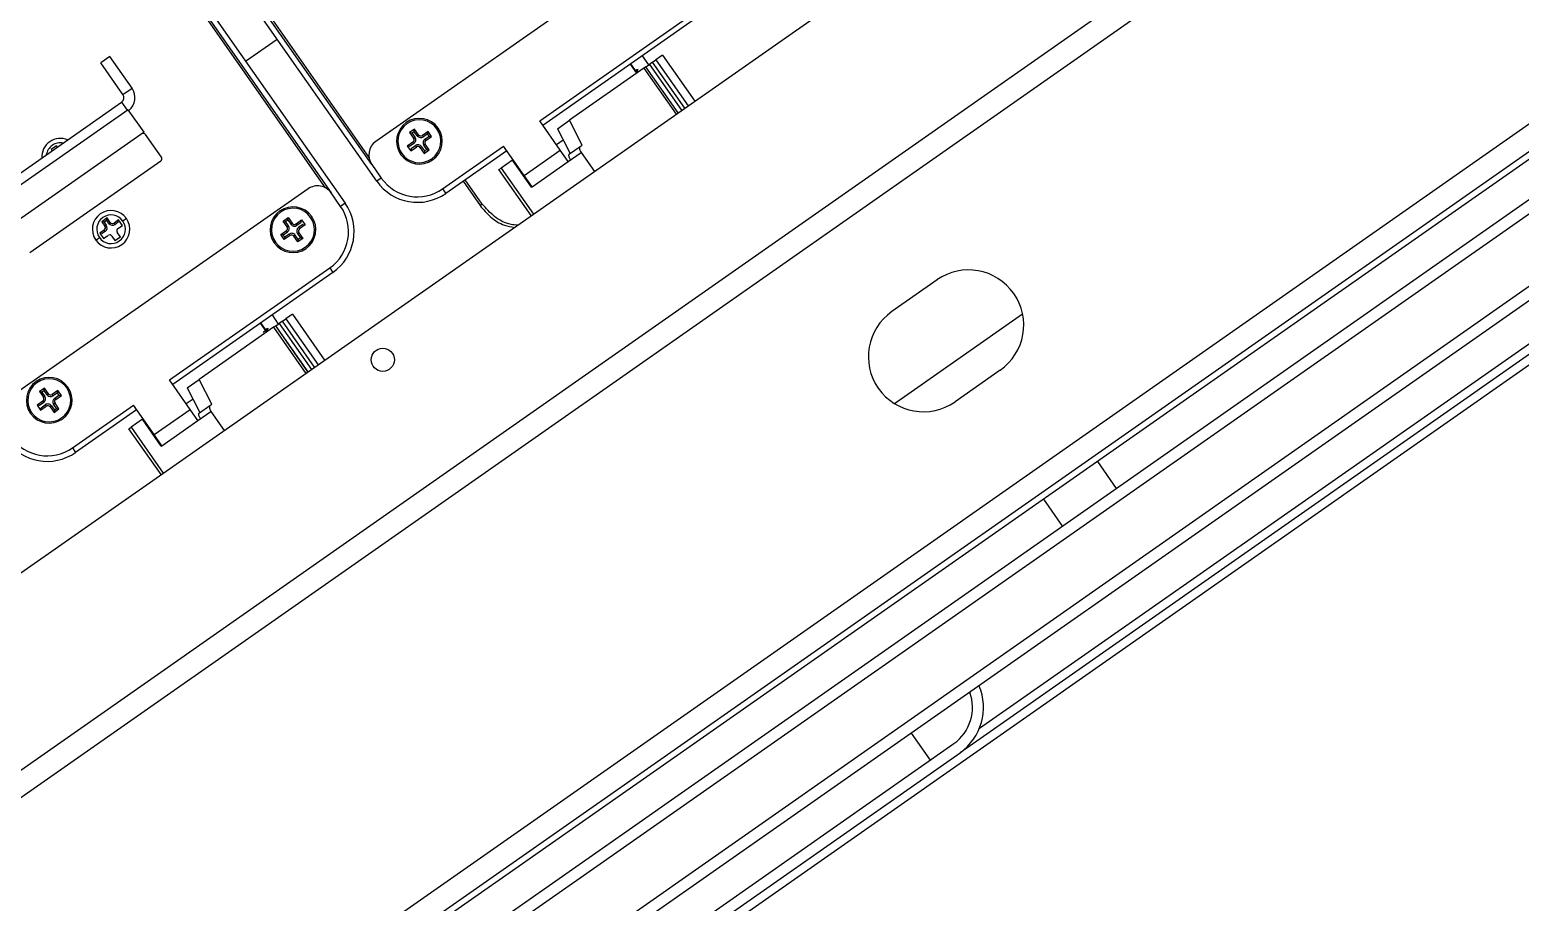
# Model space of a CAD drawing. Header units: millimetres. Extents: x 152904052 to 153933663, y 538271515 to 539240469.
# Drawn here: x 153459850.5 to 153460121, y 538574545 to 538574703.4 of the extents above; entities that cross this region are included whole.
import ezdxf

# ---------------------------------------------------------------- set-up
doc = ezdxf.new("R2010")
doc.units = ezdxf.units.MM
doc.layers.add('POWR', color=5, linetype='Continuous')

msp = doc.modelspace()

# ---------------------------------------------------------------- linework, layer by layer
at = {"layer": 'POWR', "color": 7}
for p, q in [((153459765.27, 538574546.22), (153460074.7, 538574762.89)), ((153458327.77, 538573498.9), (153460123.35, 538574756.18)), ((153459245.74, 538574146.67), (153460091.51, 538574738.89)), ((153459913.46, 538574675.87), (153459880.77, 538574722.56)), ((153459912.56, 538574678.9), (153459881.58, 538574723.13)), ((153459881.83, 538574723.31), (153459912.05, 538574680.14)), ((153459968.18, 538574721.51), (153459913.29, 538574683.08)), ((153459904.19, 538574674.64), (153459873.97, 538574717.8)), ((153459874.21, 538574717.97), (153459905.19, 538574673.74)), ((153459875.03, 538574718.55), (153459907.72, 538574671.85)), ((153459943.03, 538574686.81), (153459972.11, 538574707.17)), ((153459972.69, 538574706.35), (153459943.61, 538574685.99)), ((153459889.66, 538574697.66), (153459895.39, 538574701.67)), ((153460164.44, 538574699.25), (153459268.28, 538574071.76)), ((153460161.45, 538574699.73), (153459268.86, 538574074.72)), ((153459865.03, 538574698.48), (153459863.39, 538574697.33)), ((153459869.05, 538574692.75), (153459865.03, 538574698.48)), ((153459961.63, 538574698.61), (153459962.77, 538574696.97)), ((153459965.33, 538574698.76), (153459964.13, 538574697.92)), ((153459965.33, 538574698.76), (153459971.18, 538574690.4)), ((153458377.55, 538573464.42), (153460138.73, 538574697.61)), ((153459867.41, 538574691.6), (153459863.39, 538574697.33)), ((153459961.92, 538574696.37), (153459948.42, 538574686.92)), ((153459960.66, 538574695.49), (153459959.51, 538574697.13)), ((153459960.73, 538574695.54), (153459959.58, 538574697.17)), ((153459960.68, 538574696.12), (153459960.46, 538574695.92)), ((153459960.68, 538574696.12), (153459960.87, 538574696.2)), ((153459960.97, 538574695.71), (153459960.78, 538574695.71)), ((153459962.3, 538574696.64), (153459961.92, 538574696.37)), ((153459961.92, 538574696.37), (153459967.77, 538574688.02)), ((153459962.3, 538574696.64), (153459962.31, 538574696.64)), ((153459968.16, 538574688.29), (153459962.3, 538574696.64)), ((153459962.31, 538574696.64), (153459962.93, 538574697.08)), ((153459968.16, 538574688.29), (153459962.31, 538574696.64)), ((153459963.5, 538574697.48), (153459962.93, 538574697.08)), ((153459962.93, 538574697.08), (153459968.78, 538574688.73)), ((153459963.5, 538574697.48), (153459963.51, 538574697.48)), ((153459969.36, 538574689.13), (153459963.5, 538574697.48)), ((153459963.51, 538574697.48), (153459964.13, 538574697.92)), ((153459969.36, 538574689.13), (153459963.51, 538574697.48)), ((153459964.13, 538574697.92), (153459969.98, 538574689.57)), ((153458379.9, 538573461.06), (153460141.08, 538574694.25)), ((153460170.63, 538574690.4), (153459274.48, 538574062.91)), ((153460137.67, 538574690.4), (153459287.8, 538574095.31)), ((153459842.92, 538574673.23), (153459867.16, 538574690.21)), ((153459867.16, 538574690.21), (153459868.19, 538574688.73)), ((153459867.41, 538574691.6), (153459869.05, 538574692.75)), ((153460170.11, 538574687.48), (153459277.4, 538574062.4)), ((153459868.36, 538574688.85), (153459843.78, 538574671.64)), ((153459871.23, 538574684.75), (153459868.36, 538574688.85)), ((153459871.23, 538574684.75), (153459846.65, 538574667.54)), ((153459920.33, 538574685.32), (153459919.43, 538574684.69)), ((153459919.43, 538574684.69), (153459920.15, 538574683.66)), ((153459919.86, 538574684.61), (153459919.43, 538574684.69)), ((153459920.26, 538574684.89), (153459919.86, 538574684.61)), ((153459920.26, 538574684.89), (153459920.33, 538574685.32)), ((153459920.8, 538574684.12), (153459920.26, 538574684.89)), ((153459921.05, 538574684.3), (153459920.33, 538574685.32)), ((153459922.77, 538574684.89), (153459921.74, 538574684.17)), ((153459922.69, 538574684.46), (153459922.77, 538574684.89)), ((153459923.4, 538574683.99), (153459922.77, 538574684.89)), ((153459924.39, 538574685.36), (153459924.6, 538574685.5)), ((153459946.76, 538574681.48), (153459943.03, 538574686.81)), ((153459946.25, 538574685.4), (153459948.42, 538574686.92)), ((153459946.25, 538574685.4), (153459948.54, 538574680.9)), ((153459950.71, 538574682.42), (153459948.42, 538574686.92)), ((153460179.8, 538574682.54), (153459278.73, 538574051.61)), ((153459855.36, 538574682.31), (153459854.38, 538574681.62)), ((153459855.53, 538574682.06), (153459855.36, 538574682.31)), ((153459874.38, 538574680.25), (153459871.51, 538574684.34)), ((153459920.02, 538574682.97), (153459919, 538574682.25)), ((153459919, 538574682.25), (153459919.63, 538574681.35)), ((153459919.43, 538574682.18), (153459919, 538574682.25)), ((153459920.2, 538574682.72), (153459919.43, 538574682.18)), ((153459919.63, 538574681.35), (153459920.66, 538574682.07)), ((153459919.71, 538574681.78), (153459920.48, 538574682.32)), ((153459919.86, 538574684.61), (153459920.4, 538574683.84)), ((153459920.2, 538574682.72), (153459920.02, 538574682.97)), ((153459920.4, 538574683.84), (153459920.15, 538574683.66)), ((153459920.48, 538574682.32), (153459920.66, 538574682.07)), ((153459920.8, 538574684.12), (153459921.05, 538574684.3)), ((153459921.6, 538574682.12), (153459921.35, 538574681.94)), ((153459921.6, 538574682.12), (153459922.14, 538574681.35)), ((153459921.92, 538574683.92), (153459921.74, 538574684.17)), ((153459922.69, 538574684.46), (153459921.92, 538574683.92)), ((153459922, 538574682.4), (153459922.25, 538574682.58)), ((153459922.54, 538574681.63), (153459922, 538574682.4)), ((153459922.2, 538574683.52), (153459922.97, 538574684.06)), ((153459922.2, 538574683.52), (153459922.38, 538574683.27)), ((153459922.97, 538574681.55), (153459922.25, 538574682.58)), ((153459922.38, 538574683.27), (153459923.4, 538574683.99)), ((153459922.97, 538574684.06), (153459922.69, 538574684.46)), ((153459922.97, 538574684.06), (153459923.4, 538574683.99)), ((153459925.42, 538574674.48), (153459936.48, 538574682.22)), ((153459940.21, 538574676.9), (153459936.48, 538574682.22)), ((153459947.31, 538574683.33), (153459946.07, 538574682.47)), ((153459948.46, 538574680.85), (153459950.37, 538574682.18)), ((153459950.37, 538574682.18), (153459950.71, 538574682.42)), ((153460178.88, 538574683.85), (153460019.31, 538574572.12)), ((153460022.84, 538574576.54), (153460176.65, 538574684.24)), ((153459850.5, 538574662.92), (153459874.26, 538574679.55)), ((153459854.38, 538574681.62), (153459854.55, 538574681.37)), ((153459918, 538574680.88), (153459917.8, 538574680.74)), ((153459919.71, 538574681.78), (153459919.63, 538574681.35)), ((153459921.35, 538574681.94), (153459922.07, 538574680.92)), ((153459922.07, 538574680.92), (153459922.97, 538574681.55)), ((153459922.14, 538574681.35), (153459922.07, 538574680.92)), ((153459922.14, 538574681.35), (153459922.54, 538574681.63)), ((153459922.54, 538574681.63), (153459922.97, 538574681.55)), ((153459937.05, 538574681.4), (153459925.99, 538574673.66)), ((153459938.1, 538574679.69), (153459936.05, 538574678.26)), ((153459938.1, 538574679.69), (153459938.2, 538574679.76)), ((153459941.54, 538574674.78), (153459938.1, 538574679.69)), ((153459940.21, 538574676.9), (153459946.76, 538574681.48)), ((153459941.64, 538574674.85), (153459948.19, 538574679.44)), ((153459948.19, 538574679.44), (153459946.76, 538574681.48)), ((153459948.19, 538574679.44), (153459950.55, 538574681.09)), ((153459950.55, 538574681.09), (153459952.96, 538574677.65)), ((153459912.56, 538574678.9), (153459914.28, 538574676.44)), ((153459935.64, 538574677.97), (153459936.05, 538574678.26)), ((153459941.49, 538574669.62), (153459935.64, 538574677.97)), ((153459936.05, 538574678.26), (153459941.9, 538574669.91)), ((153459941.64, 538574674.85), (153459940.21, 538574676.9)), ((153459901.01, 538574674.47), (153459846.12, 538574636.04)), ((153459914.28, 538574676.44), (153459913.46, 538574675.87)), ((153459925.42, 538574674.48), (153459925.99, 538574673.66)), ((153459929.12, 538574675.85), (153459932.21, 538574671.43)), ((153459932.62, 538574671.71), (153459929.53, 538574676.13)), ((153459941.31, 538574675.11), (153459941.37, 538574675.24)), ((153459941.37, 538574675.03), (153459941.47, 538574675.09)), ((153459941.54, 538574674.78), (153459941.64, 538574674.85)), ((153459906.91, 538574671.28), (153459905.19, 538574673.74)), ((153459907.72, 538574671.85), (153459906.91, 538574671.28)), ((153459932.62, 538574671.71), (153459932.21, 538574671.43)), ((153459864.54, 538574669.2), (153459863.55, 538574668.51)), ((153459863.98, 538574668.44), (153459863.55, 538574668.51)), ((153459863.55, 538574668.51), (153459864.13, 538574667.69)), ((153459864.46, 538574668.77), (153459863.98, 538574668.44)), ((153459864.46, 538574668.77), (153459864.54, 538574669.2)), ((153459864.86, 538574668.21), (153459864.46, 538574668.77)), ((153459865.11, 538574668.38), (153459864.54, 538574669.2)), ((153459866.62, 538574668.83), (153459865.81, 538574668.26)), ((153459866.55, 538574668.41), (153459866.62, 538574668.83)), ((153459867.31, 538574667.85), (153459866.62, 538574668.83)), ((153459868.03, 538574669.09), (153459867.38, 538574668.63)), ((153459896.49, 538574668.63), (153459897.39, 538574669.26)), ((153459897.21, 538574667.6), (153459896.49, 538574668.63)), ((153459896.92, 538574668.55), (153459896.49, 538574668.63)), ((153459896.92, 538574668.55), (153459897.32, 538574668.83)), ((153459897.46, 538574667.78), (153459896.92, 538574668.55)), ((153459897.32, 538574668.83), (153459897.39, 538574669.26)), ((153459897.32, 538574668.83), (153459897.86, 538574668.06)), ((153459897.39, 538574669.26), (153459898.11, 538574668.24)), ((153459898.81, 538574668.11), (153459899.83, 538574668.83)), ((153459899.76, 538574668.4), (153459899.83, 538574668.83)), ((153459899.83, 538574668.83), (153459900.46, 538574667.93)), ((153459901.46, 538574669.3), (153459901.66, 538574669.44)), ((153459864, 538574667), (153459863.18, 538574666.42)), ((153459863.18, 538574666.42), (153459863.87, 538574665.44)), ((153459863.61, 538574666.35), (153459863.18, 538574666.42)), ((153459864.18, 538574666.75), (153459863.61, 538574666.35)), ((153459863.87, 538574665.44), (153459864.69, 538574666.01)), ((153459863.98, 538574668.44), (153459864.38, 538574667.87)), ((153459864.18, 538574666.75), (153459864, 538574667)), ((153459864.38, 538574667.87), (153459864.13, 538574667.69)), ((153459864.86, 538574668.21), (153459865.11, 538574668.38)), ((153459865.39, 538574665.89), (153459865.96, 538574665.07)), ((153459865.98, 538574668.01), (153459865.81, 538574668.26)), ((153459865.96, 538574665.07), (153459866.94, 538574665.76)), ((153459866.55, 538574668.41), (153459865.98, 538574668.01)), ((153459866.94, 538574665.76), (153459866.37, 538574666.58)), ((153459866.49, 538574667.28), (153459867.31, 538574667.85)), ((153459896.06, 538574666.19), (153459897.09, 538574666.91)), ((153459896.69, 538574665.29), (153459896.06, 538574666.19)), ((153459896.49, 538574666.12), (153459896.06, 538574666.19)), ((153459896.49, 538574666.12), (153459897.26, 538574666.66)), ((153459896.77, 538574665.72), (153459896.49, 538574666.12)), ((153459897.72, 538574666.01), (153459896.69, 538574665.29)), ((153459897.54, 538574666.26), (153459896.77, 538574665.72)), ((153459897.26, 538574666.66), (153459897.09, 538574666.91)), ((153459897.46, 538574667.78), (153459897.21, 538574667.6)), ((153459897.54, 538574666.26), (153459897.72, 538574666.01)), ((153459897.86, 538574668.06), (153459898.11, 538574668.24)), ((153459898.67, 538574666.06), (153459898.42, 538574665.88)), ((153459899.13, 538574664.86), (153459898.42, 538574665.88)), ((153459899.21, 538574665.29), (153459898.67, 538574666.06)), ((153459898.98, 538574667.86), (153459898.81, 538574668.11)), ((153459898.98, 538574667.86), (153459899.76, 538574668.4)), ((153459899.06, 538574666.34), (153459899.32, 538574666.52)), ((153459899.06, 538574666.34), (153459899.61, 538574665.57)), ((153459900.04, 538574668), (153459899.26, 538574667.46)), ((153459899.26, 538574667.46), (153459899.44, 538574667.21)), ((153459899.32, 538574666.52), (153459900.03, 538574665.49)), ((153459900.46, 538574667.93), (153459899.44, 538574667.21)), ((153459900.04, 538574668), (153459900.46, 538574667.93)), ((153459862.46, 538574665.19), (153459863.12, 538574665.65)), ((153459895.07, 538574664.82), (153459894.86, 538574664.68)), ((153459896.77, 538574665.72), (153459896.69, 538574665.29)), ((153459900.03, 538574665.49), (153459899.13, 538574664.86)), ((153459899.21, 538574665.29), (153459899.13, 538574664.86)), ((153459899.61, 538574665.57), (153459899.21, 538574665.29)), ((153459899.61, 538574665.57), (153459900.03, 538574665.49)), ((153459875.86, 538574639.78), (153459904.94, 538574660.14)), ((153459905.51, 538574659.32), (153459876.43, 538574638.96)), ((153459904.94, 538574660.14), (153459905.51, 538574659.32)), ((153460015.13, 538574657.94), (153460006.94, 538574652.21)), ((153459893.49, 538574648.45), (153459892.34, 538574650.09)), ((153459893.56, 538574648.5), (153459892.41, 538574650.14)), ((153459894.46, 538574651.58), (153459895.6, 538574649.94)), ((153459895.13, 538574649.61), (153459894.75, 538574649.34)), ((153459895.13, 538574649.61), (153459895.14, 538574649.61)), ((153459900.98, 538574641.25), (153459895.13, 538574649.61)), ((153459895.14, 538574649.61), (153459895.76, 538574650.05)), ((153459900.99, 538574641.25), (153459895.14, 538574649.61)), ((153459896.33, 538574650.45), (153459895.76, 538574650.05)), ((153459895.76, 538574650.05), (153459901.61, 538574641.69)), ((153459896.33, 538574650.45), (153459896.34, 538574650.45)), ((153459902.18, 538574642.09), (153459896.33, 538574650.45)), ((153459896.34, 538574650.45), (153459896.96, 538574650.89)), ((153459902.19, 538574642.1), (153459896.34, 538574650.45)), ((153459898.16, 538574651.73), (153459896.96, 538574650.89)), ((153459896.96, 538574650.89), (153459902.81, 538574642.53)), ((153459898.16, 538574651.73), (153459904.01, 538574643.37)), ((153460007.39, 538574635.52), (153460030.65, 538574651.81)), ((153459894.75, 538574649.34), (153459881.25, 538574639.89)), ((153459893.51, 538574649.08), (153459893.29, 538574648.89)), ((153459893.8, 538574648.67), (153459893.61, 538574648.68)), ((153459894.75, 538574649.34), (153459900.6, 538574640.98)), ((153460026.6, 538574641.56), (153460018.41, 538574635.82)), ((153459879.59, 538574634.45), (153459875.86, 538574639.78)), ((153459879.08, 538574638.37), (153459881.25, 538574639.89)), ((153459883.54, 538574635.39), (153459881.25, 538574639.89)), ((153459853.16, 538574638.29), (153459852.26, 538574637.66)), ((153459852.26, 538574637.66), (153459852.98, 538574636.63)), ((153459852.69, 538574637.58), (153459852.26, 538574637.66)), ((153459853.09, 538574637.86), (153459852.69, 538574637.58)), ((153459852.69, 538574637.58), (153459853.23, 538574636.81)), ((153459853.23, 538574636.81), (153459852.98, 538574636.63)), ((153459853.09, 538574637.86), (153459853.16, 538574638.29)), ((153459853.63, 538574637.09), (153459853.09, 538574637.86)), ((153459853.88, 538574637.26), (153459853.16, 538574638.29)), ((153459853.63, 538574637.09), (153459853.88, 538574637.26)), ((153459855.6, 538574637.86), (153459854.57, 538574637.14)), ((153459854.75, 538574636.89), (153459854.57, 538574637.14)), ((153459855.52, 538574637.43), (153459854.75, 538574636.89)), ((153459855.03, 538574636.49), (153459855.8, 538574637.03)), ((153459855.03, 538574636.49), (153459855.2, 538574636.24)), ((153459855.2, 538574636.24), (153459856.23, 538574636.96)), ((153459855.52, 538574637.43), (153459855.6, 538574637.86)), ((153459855.8, 538574637.03), (153459855.52, 538574637.43)), ((153459856.23, 538574636.96), (153459855.6, 538574637.86)), ((153459855.8, 538574637.03), (153459856.23, 538574636.96)), ((153459857.22, 538574638.32), (153459857.43, 538574638.47)), ((153459880.14, 538574636.3), (153459878.9, 538574635.43)), ((153459879.08, 538574638.37), (153459881.37, 538574633.87)), ((153459850.83, 538574633.85), (153459850.63, 538574633.71)), ((153459852.85, 538574635.93), (153459851.83, 538574635.22)), ((153459851.83, 538574635.22), (153459852.46, 538574634.32)), ((153459852.26, 538574635.14), (153459851.83, 538574635.22)), ((153459853.03, 538574635.68), (153459852.26, 538574635.14)), ((153459852.46, 538574634.32), (153459853.48, 538574635.03)), ((153459852.54, 538574634.74), (153459852.46, 538574634.32)), ((153459852.54, 538574634.74), (153459853.31, 538574635.29)), ((153459853.03, 538574635.68), (153459852.85, 538574635.93)), ((153459853.31, 538574635.29), (153459853.48, 538574635.03)), ((153459854.43, 538574635.09), (153459854.18, 538574634.91)), ((153459854.18, 538574634.91), (153459854.9, 538574633.89)), ((153459854.43, 538574635.09), (153459854.97, 538574634.31)), ((153459854.83, 538574635.37), (153459855.08, 538574635.54)), ((153459855.37, 538574634.59), (153459854.83, 538574635.37)), ((153459854.9, 538574633.89), (153459855.8, 538574634.52)), ((153459854.97, 538574634.31), (153459854.9, 538574633.89)), ((153459854.97, 538574634.31), (153459855.37, 538574634.59)), ((153459855.8, 538574634.52), (153459855.08, 538574635.54)), ((153459855.37, 538574634.59), (153459855.8, 538574634.52)), ((153459858.25, 538574627.44), (153459869.31, 538574635.19)), ((153459869.88, 538574634.37), (153459858.82, 538574626.63)), ((153459873.04, 538574629.86), (153459869.31, 538574635.19)), ((153459873.04, 538574629.86), (153459879.59, 538574634.45)), ((153459881.02, 538574632.4), (153459879.59, 538574634.45)), ((153459881.02, 538574632.4), (153459883.38, 538574634.06)), ((153459881.29, 538574633.81), (153459883.2, 538574635.15)), ((153459883.2, 538574635.15), (153459883.54, 538574635.39)), ((153459883.38, 538574634.06), (153459885.79, 538574630.62)), ((153459868.47, 538574630.94), (153459868.88, 538574631.23)), ((153459874.32, 538574622.59), (153459868.47, 538574630.94)), ((153459870.93, 538574632.66), (153459868.88, 538574631.23)), ((153459868.88, 538574631.23), (153459874.73, 538574622.87)), ((153459870.93, 538574632.66), (153459871.03, 538574632.73)), ((153459874.37, 538574627.75), (153459870.93, 538574632.66)), ((153459874.47, 538574627.82), (153459881.02, 538574632.4)), ((153459874.47, 538574627.82), (153459873.04, 538574629.86)), ((153459874.14, 538574628.08), (153459874.2, 538574628.2)), ((153459874.2, 538574627.99), (153459874.3, 538574628.06)), ((153459858.25, 538574627.44), (153459858.82, 538574626.63)), ((153459874.37, 538574627.75), (153459874.47, 538574627.82)), ((153460047.73, 538574620.1), (153460044.29, 538574625.01)), ((153460034.46, 538574618.13), (153460037.9, 538574613.21)), ((153460010.46, 538574575.69), (153460013.9, 538574570.78)), ((153459952.3, 538574527.64), (153460018.16, 538574573.76)), ((153459953.45, 538574526), (153460019.31, 538574572.12))]:
    msp.add_line(p, q, dxfattribs=at)
msp.add_circle((153459914.56, 538574643.44), 2.1, dxfattribs=at)
for centre, radius, start, end in [((153459866.59, 538574691.03), 1, 305, 35), ((153459866.59, 538574691.03), 3, 308.8226, 35), ((153459921.2, 538574683.12), 4.15, 35, 215), ((153459921.2, 538574683.12), 3.9, 35, 215), ((153459921.2, 538574683.12), 4.15, 215, 35), ((153459921.2, 538574683.12), 3.9, 215, 35), ((153459856.07, 538574680.24), 3.4, 66.9657, 183.0343), ((153459856.07, 538574680.24), 2.6, 78.8131, 171.1869), ((153459871.1, 538574684.05), 0.5, 35, 125), ((153459915.01, 538574680.62), 3, 125, 215), ((153459919.74, 538574683.38), 0.5, 305, 35), ((153459919.74, 538574683.38), 0.807, 305, 35), ((153459920.94, 538574681.66), 0.807, 35, 125), ((153459920.94, 538574681.66), 0.5, 35, 125), ((153459921.46, 538574684.58), 0.807, 215, 305), ((153459921.46, 538574684.58), 0.5, 215, 305), ((153459922.66, 538574682.86), 0.807, 125, 215), ((153459922.66, 538574682.86), 0.5, 125, 215), ((153459873.97, 538574679.96), 0.5, 305, 35), ((153459902.73, 538574672.02), 3, 35, 125), ((153459920.83, 538574681.03), 9, 215, 305), ((153459920.83, 538574681.03), 8, 215, 305), ((153459898.26, 538574667.06), 4.15, 35, 215), ((153459900.35, 538574666.69), 8, 305, 35), ((153459900.35, 538574666.69), 9, 305, 35), ((153459865.25, 538574667.14), 3.4, 35, 215), ((153459865.25, 538574667.14), 3.4, 215, 35), ((153459865.25, 538574667.14), 2.6, 35, 215), ((153459865.25, 538574667.14), 2.6, 215, 35), ((153459898.26, 538574667.06), 3.9, 35, 215), ((153459898.26, 538574667.06), 4.15, 215, 35), ((153459898.26, 538574667.06), 3.9, 215, 35), ((153459863.72, 538574667.41), 0.5, 305, 35), ((153459863.72, 538574667.41), 0.807, 305, 35), ((153459864.98, 538574665.61), 0.5, 35, 125), ((153459865.52, 538574668.67), 0.807, 215, 305), ((153459865.52, 538574668.67), 0.5, 215, 305), ((153459866.78, 538574666.87), 0.5, 125, 215), ((153459896.8, 538574667.32), 0.5, 305, 35), ((153459896.8, 538574667.32), 0.807, 305, 35), ((153459898.01, 538574665.6), 0.807, 35, 125), ((153459898.01, 538574665.6), 0.5, 35, 125), ((153459898.52, 538574668.52), 0.807, 215, 305), ((153459898.52, 538574668.52), 0.5, 215, 305), ((153459899.73, 538574666.8), 0.807, 125, 215), ((153459899.73, 538574666.8), 0.5, 125, 215), ((153460020.86, 538574649.75), 10, 305, 125), ((153460012.67, 538574644.01), 10, 125, 305), ((153459854.03, 538574636.09), 4.15, 35, 215), ((153459854.03, 538574636.09), 3.9, 35, 215), ((153459854.03, 538574636.09), 4.15, 215, 35), ((153459854.03, 538574636.09), 3.9, 215, 35), ((153459852.57, 538574636.34), 0.5, 305, 35), ((153459852.57, 538574636.34), 0.807, 305, 35), ((153459854.29, 538574637.55), 0.807, 215, 305), ((153459854.29, 538574637.55), 0.5, 215, 305), ((153459855.49, 538574635.83), 0.807, 125, 215), ((153459855.49, 538574635.83), 0.5, 125, 215), ((153459853.77, 538574634.62), 0.807, 35, 125), ((153459853.77, 538574634.62), 0.5, 35, 125), ((153459853.66, 538574634), 9, 215, 305), ((153459853.66, 538574634), 8, 215, 305), ((153460013.57, 538574580.31), 8, 305, 20.5225), ((153460013.57, 538574580.31), 10, 305, 23.463)]:
    msp.add_arc(centre, radius, start, end, dxfattribs=at)
for points, knots in [([(153459960.44, 538574695.95), (153459960.45, 538574695.95), (153459960.48, 538574695.97), (153459960.56, 538574696.03), (153459960.63, 538574696.08), (153459960.68, 538574696.12)], [0, 0, 0, 0, 0.063595, 0.275437, 1, 1, 1, 1]), ([(153459960.85, 538574696.16), (153459960.85, 538574696.15), (153459960.84, 538574696.12), (153459960.7, 538574695.99), (153459960.53, 538574695.85), (153459960.51, 538574695.84)], [0, 0, 0, 0, 0.347668, 0.949092, 1, 1, 1, 1]), ([(153459960.73, 538574695.78), (153459960.76, 538574695.84), (153459960.81, 538574695.98), (153459960.85, 538574696.11), (153459960.88, 538574696.18)], [0, 0, 0, 0, 0.499894, 1, 1, 1, 1]), ([(153459960.77, 538574695.7), (153459960.78, 538574695.7), (153459960.8, 538574695.71), (153459960.79, 538574695.69), (153459960.77, 538574695.68)], [0, 0, 0, 0, 0.234258, 1, 1, 1, 1]), ([(153459950.37, 538574682.18), (153459950.33, 538574682.13), (153459950.23, 538574682.02), (153459950.26, 538574681.71), (153459950.37, 538574681.38), (153459950.49, 538574681.18), (153459950.55, 538574681.09)], [0, 0, 0, 0, 0.273241, 0.566326, 0.792171, 1, 1, 1, 1]), ([(153459948.64, 538574679.75), (153459948.59, 538574679.83), (153459948.49, 538574679.99), (153459948.38, 538574680.25), (153459948.33, 538574680.51), (153459948.35, 538574680.73), (153459948.42, 538574680.81), (153459948.46, 538574680.85)], [0, 0, 0, 0, 0.174736, 0.363548, 0.559692, 0.78787, 1, 1, 1, 1]), ([(153459932.21, 538574671.43), (153459932.8, 538574670.72), (153459934.04, 538574669.25), (153459936.25, 538574667.87), (153459937.83, 538574667.58), (153459938.43, 538574667.47)], [0, 0, 0, 0, 0.365744, 0.75946, 1, 1, 1, 1]), ([(153459939, 538574667.87), (153459938.61, 538574667.91), (153459937.1, 538574668.03), (153459934.72, 538574669.29), (153459933.3, 538574670.93), (153459932.62, 538574671.71)], [0, 0, 0, 0, 0.153671, 0.593318, 1, 1, 1, 1]), ([(153459893.51, 538574649.08), (153459893.59, 538574649.12), (153459893.75, 538574649.2), (153459893.68, 538574649.1), (153459893.41, 538574648.85), (153459893.04, 538574648.56), (153459892.85, 538574648.41)], [0, 0, 0, 0, 0.2408483, 0.4765718, 0.7214915, 1, 1, 1, 1]), ([(153459893.27, 538574648.91), (153459893.28, 538574648.92), (153459893.3, 538574648.94), (153459893.39, 538574649), (153459893.46, 538574649.05), (153459893.51, 538574649.08)], [0, 0, 0, 0, 0.063595, 0.275437, 1, 1, 1, 1]), ([(153459893.56, 538574648.74), (153459893.59, 538574648.81), (153459893.64, 538574648.95), (153459893.68, 538574649.08), (153459893.71, 538574649.15)], [0, 0, 0, 0, 0.499894, 1, 1, 1, 1]), ([(153459893.6, 538574648.67), (153459893.61, 538574648.67), (153459893.63, 538574648.68), (153459893.62, 538574648.66), (153459893.6, 538574648.64)], [0, 0, 0, 0, 0.234258, 1, 1, 1, 1]), ([(153459881.47, 538574632.72), (153459881.42, 538574632.79), (153459881.32, 538574632.96), (153459881.21, 538574633.22), (153459881.16, 538574633.47), (153459881.18, 538574633.69), (153459881.25, 538574633.77), (153459881.29, 538574633.81)], [0, 0, 0, 0, 0.174736, 0.363548, 0.559692, 0.78787, 1, 1, 1, 1]), ([(153459883.2, 538574635.15), (153459883.16, 538574635.1), (153459883.06, 538574634.99), (153459883.09, 538574634.67), (153459883.2, 538574634.34), (153459883.32, 538574634.15), (153459883.38, 538574634.06)], [0, 0, 0, 0, 0.273241, 0.566326, 0.792171, 1, 1, 1, 1])]:
    msp.add_open_spline(points, degree=3, knots=knots, dxfattribs=at)

doc.saveas('drawing.dxf')
